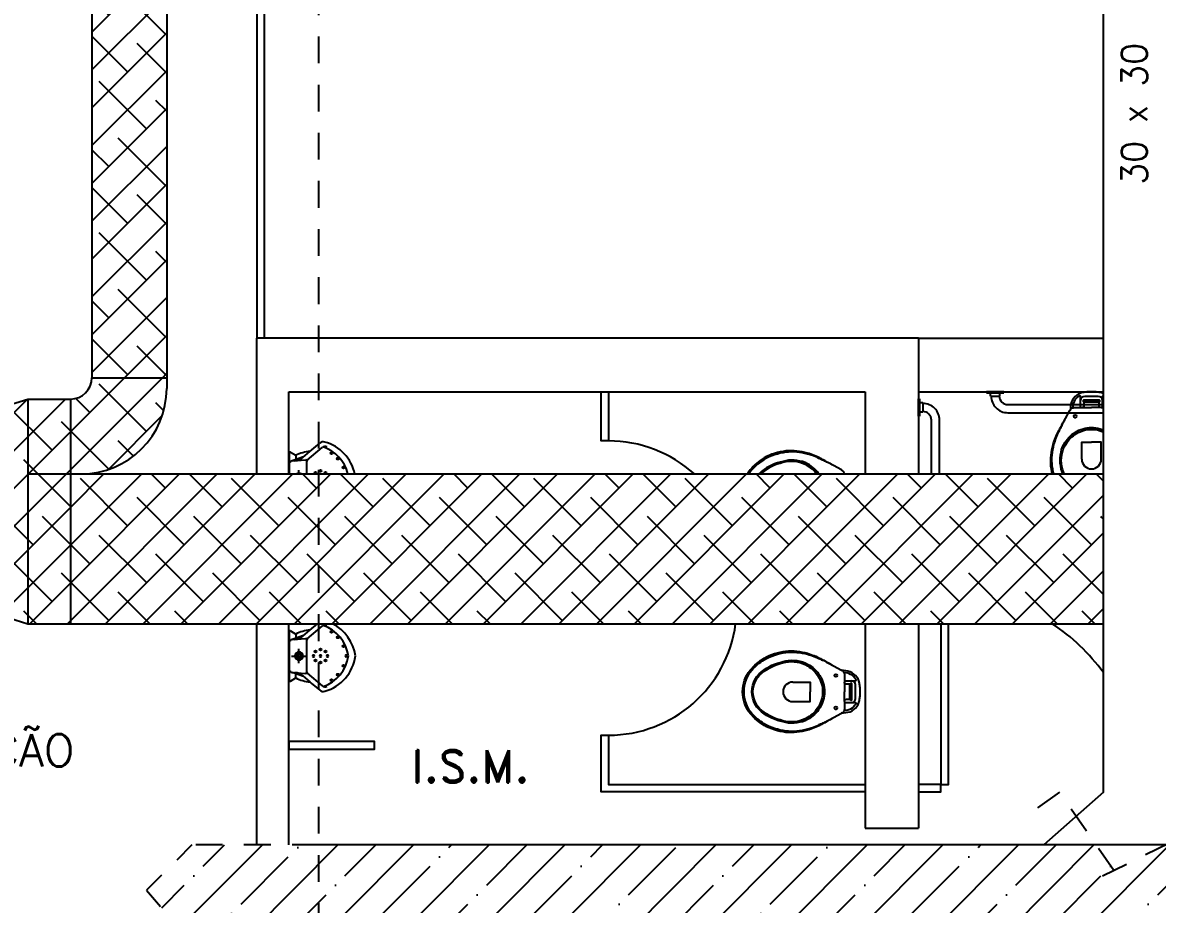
# Model space of a CAD drawing. Extents: x 372.3 to 443.5, y -41.5 to 0.6.
# Drawn here: x 386.19 to 391.5, y -22.04 to -17.92 of the extents above; entities that cross this region are included whole.
import ezdxf

# ---------------------------------------------------------------- set-up
doc = ezdxf.new("R2010")
doc.units = 0
doc.header["$MEASUREMENT"] = 0
doc.linetypes.add('HIDDEN', pattern=[0.375, 0.25, -0.125])
doc.linetypes.add('HIDDEN2', pattern=[0.1875, 0.125, -0.0625])
for name, color, linetype in [('A1ALV50', 13, 'CONTINUOUS'), ('A1DIVS', 30, 'CONTINUOUS'), ('A1PORTA', 40, 'CONTINUOUS'), ('A1PROJ20', 3, 'HIDDEN2'), ('A1SANIT', 6, 'CONTINUOUS'), ('A1VISTA10', 10, 'CONTINUOUS'), ('A1VISTA15', 20, 'CONTINUOUS'), ('A2TXT50', 13, 'CONTINUOUS'), ('AC-DIFUSAO', 252, 'HIDDEN2'), ('AC-DUTOS', 14, 'CONTINUOUS'), ('AC-DUTOSARETIRAR', 252, 'CONTINUOUS'), ('AC-DUTOSMANTIDOS', 252, 'CONTINUOUS'), ('AC-TEXTO', 7, 'CONTINUOUS')]:
    doc.layers.add(name, color=color, linetype=linetype)
doc.styles.add('ROMAND', font='romand')
doc.styles.add('ROMANS', font='ROMANS.SHX')
doc.styles.add('SIMPLEX-15', font='simplex.shx', dxfattribs={"height": 0.15})
pattern_1 = [(45, (43.55946, 56.62904), (-0.088388348, 0.088388348), []), (135, (43.55946, 56.62904), (-0.265165043, 0.088388348), [0.3125, -0.1875])]

msp = doc.modelspace()

# ---------------------------------------------------------------- hatches: boundary and pattern name
at = {"layer": 'AC-DUTOSARETIRAR'}
h = msp.add_hatch(dxfattribs=at)
h.set_pattern_fill('ANSI38', color=256, style=0)
h.set_pattern_definition(pattern_1)
h.paths.add_polyline_path([(386.8659, -14.6156), (386.5159, -14.6156), (386.5159, -19.576), (386.8659, -19.576)])
h.paths.add_polyline_path([(387.075, -17.425), (386.9471, -17.3806), (386.8659, -17.3806), (386.8659, -17.6306), (386.9049, -17.6306), (387.0646, -17.6861), (387.2874, -17.628), (387.2874, -17.3697)])
h.paths.add_polyline_path([(387.5772, -17.4117), (387.5533, -17.4195), (387.3308, -17.3584), (387.3224, -17.3606), (387.3224, -17.6153), (387.5592, -17.6803), (387.5772, -17.6745)])
h.paths.add_polyline_path([(388.0204, -17.4195), (387.759, -17.3528), (387.5772, -17.4117), (387.5772, -17.6745), (387.7673, -17.6129), (388.0174, -17.6767), (388.3079, -17.6097), (388.5627, -17.6719), (388.7956, -17.6095), (389.0725, -17.666), (389.2671, -17.6066), (389.3632, -17.6306), (389.4668, -17.6306), (389.4668, -17.3806), (389.3939, -17.3806), (389.2604, -17.3473), (389.0602, -17.4083), (388.7878, -17.3528), (388.5598, -17.4139), (388.3095, -17.3528)])
h.paths.add_polyline_path([(389.8368, -17.6937), (389.8368, -17.3237), (389.4668, -17.3237), (389.4668, -17.6937)])
h.paths.add_polyline_path([(386.8659, -13.2621), (386.5159, -13.2621), (386.5159, -14.6156), (386.8659, -14.6156)])
h.paths.add_polyline_path([(386.5159, -13.2621), (386.8659, -13.2621), (386.8159, -12.8621), (386.5659, -12.8621)])
h.paths.add_polyline_path([(386.8659, -13.7093), (386.9049, -13.7093), (387.0646, -13.7648), (387.2874, -13.7068), (387.2874, -13.4484), (387.075, -13.5037), (386.9471, -13.4593), (386.8659, -13.4593)])
h.paths.add_polyline_path([(387.3224, -13.694), (387.5592, -13.7591), (387.5772, -13.7532), (387.5772, -13.4904), (387.5533, -13.4982), (387.3308, -13.4371), (387.3224, -13.4393)])
h.paths.add_polyline_path([(388.0174, -13.7554), (388.3079, -13.6885), (388.5627, -13.7507), (388.7956, -13.6883), (389.0725, -13.7447), (389.2671, -13.6853), (389.3632, -13.7093), (389.4668, -13.7093), (389.4668, -13.4593), (389.3939, -13.4593), (389.2604, -13.426), (389.0602, -13.4871), (388.7878, -13.4315), (388.5598, -13.4926), (388.3095, -13.4315), (388.0204, -13.4982), (387.759, -13.4315), (387.5772, -13.4904), (387.5772, -13.7532), (387.7673, -13.6917)])
h.paths.add_polyline_path([(389.8368, -13.3967), (389.4668, -13.3967), (389.4668, -13.7667), (389.8368, -13.7667)])
h.paths.add_polyline_path([(386.7779, -17.1609), (386.7779, -16.3409), (386.5979, -16.3409), (386.5979, -17.1609)], flags=24)
h = msp.add_hatch(dxfattribs=at)
h.set_pattern_fill('ANSI38', color=256, style=0)
h.set_pattern_definition(pattern_1)
h.paths.add_polyline_path([(384.2036, -21.8708), (384.5208, -21.7185), (384.5208, -21.601), (383.5208, -21.601), (383.5208, -22.0095), (383.6117, -22.0307), (383.9903, -21.7909)])
h.paths.add_polyline_path([(384.5208, -21.601), (384.5958, -21.001), (383.4458, -21.001), (383.5208, -21.601)])
h.paths.add_polyline_path([(384.5958, -21.001), (384.5958, -20.701), (383.4458, -20.701), (383.4458, -21.001)])
h.paths.add_polyline_path([(384.5958, -20.701, -0.414214), (384.6958, -20.601), (384.6958, -19.801), (384.6458, -19.801, 0.414214), (383.7958, -20.651), (383.7958, -20.701)])
h.paths.add_polyline_path([(383.4458, -20.701), (383.7958, -20.701), (383.7958, -20.651), (383.7958, -20.251), (383.4458, -20.251)])
h.paths.add_polyline_path([(383.7958, -20.251), (383.7958, -20.201, 0.414214), (383.3958, -19.801), (383.3458, -19.801), (383.3458, -20.151, -0.414214), (383.4458, -20.251)])
h.paths.add_polyline_path([(381.3574, -19.801), (381.3574, -20.151), (383.3458, -20.151), (383.3458, -19.801)])
h.paths.add_polyline_path([(381.3074, -20.151), (381.3574, -20.151), (381.3574, -19.801, -0.414214), (381.2574, -19.701), (380.9074, -19.701), (380.9074, -19.751, 0.414214)])
h.paths.add_polyline_path([(384.6958, -19.801), (384.6958, -20.601), (385.8159, -20.601), (385.8159, -19.801)])
h.paths.add_polyline_path([(386.2159, -19.676), (385.8159, -19.801), (385.8159, -20.601), (386.2159, -20.726)])
h.paths.add_polyline_path([(386.4159, -19.676), (386.2159, -19.676), (386.2159, -20.026), (386.4159, -20.026)])
h.paths.add_polyline_path([(386.4159, -20.026), (386.2159, -20.026), (386.2159, -20.726), (386.4159, -20.726)])
h.paths.add_polyline_path([(386.4159, -20.026), (386.4659, -20.026, 0.414214), (386.8659, -19.626), (386.8659, -19.576), (386.5159, -19.576, -0.414214), (386.4159, -19.676)])
h.paths.add_polyline_path([(383.5656, -20.9458), (384.4827, -20.9458), (384.4827, -20.7658), (383.5656, -20.7658)], flags=24)
h.paths.add_polyline_path([(382.0214, -20.0476), (382.8414, -20.0476), (382.8414, -19.8676), (382.0214, -19.8676)], flags=24)
h.paths.add_polyline_path([(384.8711, -20.3246), (385.6911, -20.3246), (385.6911, -20.1446), (384.8711, -20.1446)], flags=24)
h = msp.add_hatch(dxfattribs=at)
h.set_pattern_fill('ANSI38', color=256, style=0)
h.set_pattern_definition(pattern_1)
h.paths.add_polyline_path([(387.5772, -20.726), (387.5772, -20.026), (386.4159, -20.026), (386.4159, -20.726)])
h.paths.add_polyline_path([(391.2466, -20.726), (391.2466, -20.026), (387.5772, -20.026), (387.5772, -20.726)])
h.paths.add_polyline_path([(395.0791, -20.726), (395.0791, -20.026), (391.5466, -20.026), (391.5466, -20.726)])
h.paths.add_polyline_path([(392.3614, -20.4758), (393.1814, -20.4758), (393.1814, -20.2958), (392.3614, -20.2958)], flags=24)
at = {"layer": 'AC-DUTOSMANTIDOS'}
h = msp.add_hatch(dxfattribs=at)
h.set_pattern_fill('ANSI35', color=252, style=0)
h.set_pattern_definition([(45, (43.55946, 56.62904), (-0.1767767, 0.1767767), []), (45, (43.73624, 56.62904), (-0.1767767, 0.1767767), [0.3125, -0.0625, 0, -0.0625])])
h.paths.add_polyline_path([(386.9833, -21.7599), (386.7719, -21.971), (386.8769, -22.0934), (387.5772, -22.0934), (387.5772, -21.7599)])
h.paths.add_polyline_path([(388.8135, -22.0934), (388.8135, -22.3934), (388.7427, -22.3934), (388.9994, -22.7599), (392.249, -22.7599), (397.6601, -22.7599), (397.6601, -21.7599), (394.3494, -21.7599), (392.249, -21.7599), (391.5384, -21.7599), (391.2958, -21.8798), (391.2123, -21.7599), (387.5772, -21.7599), (387.5772, -22.0934)])
h.paths.add_polyline_path([(387.5772, -22.3934), (387.5772, -22.7599), (388.9994, -22.7599), (388.7427, -22.3934)])
h.paths.add_polyline_path([(387.5772, -22.0934), (386.8769, -22.0934), (387.1342, -22.3931), (386.6751, -22.7599), (387.5772, -22.7599)])
h.paths.add_polyline_path([(389.5383, -22.3648), (390.4555, -22.3648), (390.4555, -22.1848), (389.5383, -22.1848)], flags=24)
h.paths.add_polyline_path([(390.7989, -22.3516), (393.3506, -22.3516), (393.3506, -22.1716), (390.7989, -22.1716)], flags=24)

# ---------------------------------------------------------------- linework, layer by layer
at = {"layer": 'A1ALV50'}
for p, q in [((390.382, -19.3917), (387.2874, -19.3917)), ((387.2874, -20.026), (387.2874, -19.3917)), ((390.382, -19.3917), (390.382, -20.026)), ((387.4374, -19.6417), (390.132, -19.6417)), ((387.4374, -20.026), (387.4374, -19.6417)), ((390.132, -19.6417), (390.132, -20.026)), ((387.2874, -21.7599), (387.2874, -20.726)), ((387.4374, -21.7599), (387.4374, -20.726)), ((390.132, -20.726), (390.132, -21.6817)), ((390.382, -20.726), (390.382, -21.6817)), ((390.132, -21.6817), (390.382, -21.6817))]:
    msp.add_line(p, q, dxfattribs=at)
at = {"layer": 'A1ALV50', "ltscale": 0.2}
for p, q in [((390.382, -19.3917), (391.2466, -19.3917)), ((390.382, -19.6417), (391.2466, -19.6417))]:
    msp.add_line(p, q, dxfattribs=at)
at = {"layer": 'A1DIVS'}
for p, q in [((387.2874, -16.7817), (387.2874, -19.3917)), ((387.3224, -16.7817), (387.3224, -19.3917))]:
    msp.add_line(p, q, dxfattribs=at)
for points in [[(388.932, -19.8717), (388.897, -19.8717), (388.897, -19.6417), (388.932, -19.6417)], [(387.4374, -21.3117), (387.8374, -21.3117), (387.8374, -21.2767), (387.4374, -21.2767)], [(390.382, -21.5117), (390.487, -21.5117), (390.487, -21.4767), (390.382, -21.4767)]]:
    msp.add_lwpolyline(points, close=True, dxfattribs=at)
msp.add_lwpolyline([(390.132, -21.5117), (388.897, -21.5117), (388.897, -21.2467), (388.932, -21.2467), (388.932, -21.4767), (390.132, -21.4767)], dxfattribs=at)
at = {"layer": 'A1PORTA'}
msp.add_lwpolyline([(390.487, -20.726), (390.487, -21.4767), (390.522, -21.4767), (390.522, -20.726)], dxfattribs=at)
at = {"layer": 'A1PROJ20', "color": 251}
msp.add_line((387.5772, -23.2817), (387.5772, -11.5299), dxfattribs=at)
at = {"layer": 'A1SANIT'}
for p, q in [((387.5357, -19.9207), (387.582, -19.8817)), ((387.4384, -19.9283), (387.4384, -20.026)), ((387.4444, -19.9248), (387.4702, -19.9389)), ((387.5357, -20.7557), (387.571, -20.726)), ((387.4384, -20.7633), (387.4384, -20.9901)), ((387.4444, -20.7598), (387.4702, -20.7739)), ((387.4444, -20.9936), (387.4702, -20.9795)), ((387.5357, -20.9976), (387.5422, -21.0031)), ((387.5422, -21.0031), (387.582, -21.0367))]:
    msp.add_line(p, q, dxfattribs=at)
at = {"layer": 'A1SANIT', "color": 1}
for p, q in [((387.5052, -19.9465), (387.4528, -19.9647)), ((387.4702, -19.9389), (387.4702, -19.9587)), ((387.5025, -19.9488), (387.5357, -19.9207)), ((387.5233, -19.9616), (387.5928, -19.9029)), ((387.4528, -19.9647), (387.5158, -19.9603)), ((387.5201, -19.9643), (387.5201, -20.026)), ((387.4843, -20.026), (387.4843, -20.0076)), ((387.5233, -20.7966), (387.5928, -20.7379)), ((387.5052, -20.7815), (387.4528, -20.7997)), ((387.4528, -20.7997), (387.5158, -20.7953)), ((387.4702, -20.7739), (387.4702, -20.7937)), ((387.5025, -20.7838), (387.5357, -20.7557)), ((387.5201, -20.7993), (387.5201, -20.954)), ((387.4843, -20.9107), (387.4843, -20.8426)), ((387.4502, -20.8767), (387.5183, -20.8767)), ((387.4528, -20.9536), (387.5158, -20.958)), ((387.5052, -20.9719), (387.4528, -20.9536)), ((387.5233, -20.9568), (387.5928, -21.0154)), ((387.4702, -20.9795), (387.4702, -20.9597)), ((387.5025, -20.9696), (387.5357, -20.9976))]:
    msp.add_line(p, q, dxfattribs=at)
at = {"layer": 'A1SANIT'}
for points in [[(391.2466, -19.6502), (391.2415, -19.6482), (391.2313, -19.6453), (391.2313, -19.6453), (391.2262, -19.6446), (391.2211, -19.6439), (391.216, -19.6431), (391.2109, -19.6424), (391.2058, -19.6424), (391.2007, -19.6417), (391.1956, -19.6417), (391.1905, -19.6417), (391.1905, -19.6417), (391.1854, -19.6417), (391.1803, -19.6417), (391.1751, -19.6424), (391.1708, -19.6424), (391.1657, -19.6431), (391.1606, -19.6439), (391.1555, -19.6446), (391.1503, -19.6453), (391.1503, -19.6453), (391.1401, -19.6482), (391.1307, -19.6519), (391.1219, -19.657), (391.1146, -19.6636), (391.108, -19.6716), (391.1022, -19.6796), (391.0978, -19.6891), (391.0949, -19.6993), (391.0905, -19.7292), (391.0905, -19.7292), (391.0905, -19.7292), (391.0905, -19.7292), (391.0905, -19.7292), (391.0898, -19.7292)], [(391.2415, -19.6792), (391.2408, -19.6752), (391.2364, -19.6694), (391.2299, -19.665), (391.2218, -19.6636), (391.1905, -19.6636), (391.1591, -19.6636), (391.1591, -19.6636), (391.1511, -19.665), (391.1452, -19.6694), (391.1409, -19.6752), (391.1394, -19.6833)], [(391.008, -20.026), (391.0052, -20.0159), (391.003, -20.0028), (391.0008, -19.9896), (391.0008, -19.9896), (391.0001, -19.9765), (391.0001, -19.9641), (391.0001, -19.951), (391.0015, -19.9386), (391.003, -19.9254), (391.0052, -19.913), (391.0081, -19.9006), (391.011, -19.8882), (391.011, -19.8882), (391.0132, -19.8802), (391.0161, -19.8722), (391.019, -19.8649), (391.022, -19.8569), (391.0249, -19.8496), (391.0285, -19.8423), (391.0322, -19.835), (391.0358, -19.8277), (391.0358, -19.8277), (391.038, -19.8226), (391.0409, -19.8175), (391.0431, -19.8124), (391.046, -19.8073), (391.049, -19.8022), (391.0519, -19.7978), (391.0541, -19.7927), (391.057, -19.7876), (391.057, -19.7876), (391.0599, -19.7825), (391.0628, -19.7774), (391.0665, -19.7723), (391.0694, -19.7671), (391.0898, -19.7299), (391.0898, -19.7299), (391.0898, -19.7299), (391.0898, -19.7299), (391.0898, -19.7299), (391.0898, -19.7292), (391.092, -19.7263), (391.092, -19.7263), (391.0949, -19.7219), (391.0993, -19.719), (391.1044, -19.7168), (391.1095, -19.7161), (391.1452, -19.7161)], [(391.2364, -19.7161), (391.2466, -19.7161)], [(390.0349, -20.026), (390.0343, -20.0217), (390.0321, -20.0166), (390.0292, -20.0122), (390.0248, -20.0093), (390.0219, -20.0078), (390.0219, -20.0078), (390.0211, -20.0078), (390.0211, -20.0078), (390.0211, -20.0078), (390.0211, -20.0071), (389.9839, -19.9867), (389.9839, -19.9867), (389.9788, -19.9838), (389.9737, -19.9801), (389.9686, -19.9772), (389.9635, -19.975), (389.9635, -19.975), (389.9584, -19.9721), (389.9533, -19.9692), (389.9489, -19.9663), (389.9438, -19.9633), (389.9387, -19.9612), (389.9336, -19.9582), (389.9285, -19.9553), (389.9234, -19.9531), (389.9234, -19.9531), (389.9161, -19.9495), (389.9088, -19.9458), (389.9015, -19.9422), (389.8942, -19.9393), (389.8862, -19.9364), (389.8789, -19.9334), (389.8709, -19.9305), (389.8628, -19.9283), (389.8628, -19.9283), (389.8504, -19.9254), (389.838, -19.9225), (389.8256, -19.9203), (389.8125, -19.9189), (389.8001, -19.9174), (389.787, -19.9174), (389.7746, -19.9174), (389.7615, -19.9181), (389.7615, -19.9181), (389.7483, -19.9203), (389.7352, -19.9225), (389.7221, -19.9261), (389.7089, -19.9298), (389.6965, -19.9342), (389.6841, -19.9393), (389.6717, -19.9444), (389.6601, -19.9509), (389.6601, -19.9509), (389.6506, -19.9568), (389.6418, -19.9626), (389.6331, -19.9692), (389.625, -19.9757), (389.6163, -19.983), (389.609, -19.9911), (389.6017, -19.9991), (389.5944, -20.0071), (389.5944, -20.0071), (389.5864, -20.0181), (389.5814, -20.026)], [(390.035, -21.0895), (390.035, -21.1252), (390.035, -21.1252), (390.0343, -21.1303), (390.0321, -21.1354), (390.0292, -21.1398), (390.0248, -21.1427), (390.0219, -21.1442), (390.0219, -21.1442), (390.0211, -21.1442), (390.0211, -21.1442), (390.0211, -21.1442), (390.0211, -21.1449), (389.9839, -21.1653), (389.9839, -21.1653), (389.9788, -21.1682), (389.9737, -21.1719), (389.9686, -21.1748), (389.9635, -21.177), (389.9635, -21.177), (389.9584, -21.1799), (389.9533, -21.1828), (389.9489, -21.1857), (389.9438, -21.1887), (389.9387, -21.1909), (389.9336, -21.1938), (389.9285, -21.1967), (389.9234, -21.1989), (389.9234, -21.1989), (389.9161, -21.2025), (389.9088, -21.2062), (389.9015, -21.2098), (389.8942, -21.2127), (389.8862, -21.2157), (389.8789, -21.2186), (389.8709, -21.2215), (389.8628, -21.2237), (389.8628, -21.2237), (389.8504, -21.2266), (389.838, -21.2295), (389.8256, -21.2317), (389.8125, -21.2332), (389.8001, -21.2346), (389.787, -21.2346), (389.7746, -21.2346), (389.7615, -21.2339), (389.7615, -21.2339), (389.7483, -21.2317), (389.7352, -21.2295), (389.7221, -21.2259), (389.7089, -21.2222), (389.6965, -21.2178), (389.6841, -21.2127), (389.6717, -21.2076), (389.6601, -21.2011), (389.6601, -21.2011), (389.6506, -21.1952), (389.6418, -21.1894), (389.6331, -21.1828), (389.625, -21.1763), (389.6163, -21.169), (389.609, -21.1609), (389.6017, -21.1529), (389.5944, -21.1449), (389.5944, -21.1449), (389.5864, -21.134), (389.5791, -21.1223), (389.5733, -21.1099), (389.5682, -21.0975), (389.5645, -21.0844), (389.5616, -21.0712), (389.5601, -21.0574), (389.5594, -21.0435), (389.5594, -21.0435), (389.5601, -21.0296), (389.5616, -21.0165), (389.5645, -21.0034), (389.5682, -20.9903), (389.5733, -20.9779), (389.5791, -20.9655), (389.5864, -20.9538), (389.5944, -20.9428), (389.5944, -20.9428), (389.6017, -20.9348), (389.609, -20.9268), (389.6163, -20.9188), (389.625, -20.9115), (389.6331, -20.9049), (389.6418, -20.8983), (389.6506, -20.8925), (389.6601, -20.8867), (389.6601, -20.8867), (389.6717, -20.8801), (389.6841, -20.875), (389.6965, -20.8699), (389.7089, -20.8655), (389.7221, -20.8619), (389.7352, -20.8582), (389.7483, -20.856), (389.7615, -20.8539), (389.7615, -20.8539), (389.7746, -20.8531), (389.787, -20.8531), (389.8001, -20.8531), (389.8125, -20.8546), (389.8256, -20.856), (389.838, -20.8582), (389.8504, -20.8611), (389.8628, -20.8641), (389.8628, -20.8641), (389.8709, -20.8663), (389.8789, -20.8692), (389.8862, -20.8721), (389.8942, -20.875), (389.9015, -20.8779), (389.9088, -20.8816), (389.9161, -20.8852), (389.9234, -20.8889), (389.9234, -20.8889), (389.9285, -20.8911), (389.9336, -20.894), (389.9387, -20.8962), (389.9438, -20.8991), (389.9489, -20.902), (389.9533, -20.9049), (389.9584, -20.9071), (389.9635, -20.91), (389.9635, -20.91), (389.9686, -20.9129), (389.9737, -20.9159), (389.9788, -20.9195), (389.9839, -20.9224), (390.0211, -20.9428), (390.0211, -20.9428), (390.0211, -20.9428), (390.0211, -20.9428), (390.0211, -20.9428), (390.0219, -20.9428), (390.0248, -20.945), (390.0248, -20.945), (390.0292, -20.9479), (390.0321, -20.9523), (390.0343, -20.9574), (390.035, -20.9625), (390.035, -20.9983)], [(390.0219, -21.1442), (390.0219, -21.1442), (390.0219, -21.1442), (390.0219, -21.1442), (390.0219, -21.1442), (390.0219, -21.1442), (390.0518, -21.1398), (390.0518, -21.1398), (390.062, -21.1369), (390.0715, -21.1325), (390.0795, -21.1267), (390.0875, -21.1201), (390.0941, -21.1128), (390.0992, -21.1041), (390.1028, -21.0946), (390.1058, -21.0844), (390.1058, -21.0844), (390.1065, -21.0792), (390.1072, -21.0741), (390.1079, -21.069), (390.1087, -21.0639), (390.1087, -21.0588), (390.1094, -21.0537), (390.1094, -21.0486), (390.1094, -21.0435), (390.1094, -21.0435), (390.1094, -21.0384), (390.1094, -21.0333), (390.1087, -21.0282), (390.1087, -21.0238), (390.1079, -21.0187), (390.1072, -21.0136), (390.1065, -21.0085), (390.1058, -21.0034), (390.1058, -21.0034), (390.1028, -20.9932), (390.0992, -20.9837), (390.0941, -20.9749), (390.0875, -20.9676), (390.0795, -20.9611), (390.0715, -20.9552), (390.062, -20.9509), (390.0518, -20.9479), (390.0219, -20.9436), (390.0219, -20.9436), (390.0219, -20.9436), (390.0219, -20.9436), (390.0219, -20.9436), (390.0219, -20.9428)], [(390.0718, -21.0946), (390.0758, -21.0938), (390.0817, -21.0895), (390.0861, -21.0829), (390.0875, -21.0749), (390.0875, -21.0435), (390.0875, -21.0121), (390.0875, -21.0121), (390.0861, -21.0041), (390.0817, -20.9983), (390.0758, -20.9939), (390.0678, -20.9924)]]:
    msp.add_lwpolyline(points, dxfattribs=at)
at = {"layer": 'A1SANIT', "color": 1}
for centre in [(387.6371, -19.9286), (387.6665, -19.9544), (387.6933, -19.9963), (387.5617, -20.0201), (387.585, -20.011), (387.6084, -20.0201), (387.6371, -20.7636), (387.6665, -20.7894), (387.5617, -20.8551), (387.585, -20.846), (387.6084, -20.8551), (387.6933, -20.8313), (387.5617, -20.8983), (387.585, -20.9074), (387.6084, -20.8983), (387.6933, -20.922), (387.6371, -20.9898), (387.6665, -20.9639)]:
    msp.add_circle(centre, 0.00453, dxfattribs=at)
at = {"layer": 'A1SANIT'}
for centre, radius, start, end in [((387.5982, -19.9009), 0.0251, 74.2295, 130.149), ((387.5509, -20.0686), 0.1994, 12.3557, 74.2295), ((387.4424, -19.9283), 0.00402, 61.3007, 180), ((387.5482, -20.0931), 0.1728, 94.1447, 116.8333), ((387.5509, -20.9036), 0.1994, 7.769, 62.9819), ((387.4424, -20.7633), 0.00402, 61.3007, 180), ((387.5482, -20.9281), 0.1728, 94.1447, 116.8333), ((387.5509, -20.8497), 0.1994, 285.7705, 352.231), ((387.4424, -20.9901), 0.00402, 180, 298.6993), ((387.5482, -20.8253), 0.1728, 243.1667, 265.8553), ((387.5982, -21.0175), 0.0251, 229.851, 285.7705)]:
    msp.add_arc(centre, radius, start, end, dxfattribs=at)
at = {"layer": 'A1SANIT', "color": 1}
for centre, radius, start, end in [((387.6083, -19.9213), 0.024, 69.3676, 130.149), ((387.4607, -19.8993), 0.0647, 274.0154, 310.149), ((387.5427, -20.0656), 0.1746, 13.1342, 71.7277), ((387.4564, -19.9844), 0.02, 100.4183, 154.4796), ((387.5161, -19.9643), 0.00402, 360, 94.0154), ((387.5321, -19.9698), 0.012, 136.6761, 180.6419), ((387.4843, -20.0417), 0.019, 56.0029, 123.9971), ((387.4843, -20.0417), 0.0162, 76.0905, 103.9095), ((387.6083, -20.7563), 0.024, 69.3676, 130.149), ((387.5427, -20.9006), 0.1746, 7.8859, 71.7277), ((387.4564, -20.8194), 0.02, 100.4183, 154.4796), ((387.4607, -20.7343), 0.0647, 274.0154, 310.149), ((387.5161, -20.7993), 0.00402, 360, 94.0154), ((387.5321, -20.8048), 0.012, 136.6761, 180.6419), ((387.4843, -20.8767), 0.019, 360, 180), ((387.4843, -20.8767), 0.019, 180, 360), ((387.4843, -20.8767), 0.0162, 360, 180), ((387.4843, -20.8767), 0.0162, 180, 360), ((387.4843, -20.8767), 0.0108, 360, 180), ((387.4843, -20.8767), 0.0108, 180, 360), ((387.5526, -20.8767), 0.00453, 360, 180), ((387.5526, -20.8767), 0.00453, 180, 360), ((387.585, -20.8767), 0.00453, 360, 180), ((387.585, -20.8767), 0.00453, 180, 360), ((387.5427, -20.8527), 0.1746, 288.2723, 352.1141), ((387.6175, -20.8767), 0.00453, 360, 180), ((387.6175, -20.8767), 0.00453, 180, 360), ((387.7049, -20.8768), 0.00453, 1.7832, 178.2168), ((387.7049, -20.8765), 0.00453, 181.7832, 358.2168), ((387.4564, -20.934), 0.02, 205.5204, 259.5817), ((387.4607, -21.0191), 0.0647, 49.851, 85.9846), ((387.5161, -20.954), 0.00402, 265.9846, 360), ((387.5321, -20.9485), 0.012, 179.3581, 223.3239), ((387.6083, -20.9971), 0.024, 229.851, 290.6324)]:
    msp.add_arc(centre, radius, start, end, dxfattribs=at)
at = {"layer": 'A1VISTA10'}
for p, q in [((390.382, -19.6746), (390.3872, -19.6746)), ((390.382, -19.756), (390.382, -19.6746)), ((390.3872, -19.6746), (390.3872, -19.756)), ((390.6997, -19.6417), (390.6997, -19.6469)), ((390.7812, -19.6417), (390.6997, -19.6417)), ((390.6997, -19.6469), (390.7812, -19.6469)), ((390.719, -19.6617), (390.719, -19.6469)), ((390.719, -19.6617), (390.7619, -19.6617)), ((390.7619, -19.6617), (390.7619, -19.6469)), ((390.7812, -19.6417), (390.7812, -19.6469)), ((390.402, -19.6938), (390.3872, -19.6938)), ((390.402, -19.7367), (390.3872, -19.7367)), ((390.402, -19.6938), (390.402, -19.7367)), ((390.382, -19.756), (390.3872, -19.756))]:
    msp.add_line(p, q, dxfattribs=at)
for points in [[(391.1136, -19.6802), (391.1094, -19.6872), (391.1059, -19.6946), (391.1042, -19.7002), (391.1028, -19.7082), (391.1022, -19.7175)], [(391.1394, -19.7161), (391.1394, -19.6833), (391.1394, -19.665), (391.1394, -19.665), (391.1387, -19.6628), (391.1372, -19.6614), (391.135, -19.6606), (391.1315, -19.6624), (391.1315, -19.6624), (391.1269, -19.6662), (391.1199, -19.6729), (391.1136, -19.6802)], [(391.2364, -19.7161), (391.2364, -19.7161), (391.232, -19.7154), (391.2291, -19.7132), (391.2269, -19.7102), (391.2262, -19.7066), (391.2262, -19.6935), (391.2262, -19.6935), (391.2262, -19.692), (391.2269, -19.6906), (391.2277, -19.6891), (391.2291, -19.6876), (391.2291, -19.6876), (391.2299, -19.6854), (391.2299, -19.6833), (391.2284, -19.6818), (391.2262, -19.6811), (391.1905, -19.6811), (391.1555, -19.6811), (391.1555, -19.6811), (391.1533, -19.6818), (391.1518, -19.6833), (391.1511, -19.6854), (391.1525, -19.6876), (391.1525, -19.6876), (391.154, -19.6891), (391.1547, -19.6906), (391.1555, -19.692), (391.1555, -19.6935), (391.1555, -19.7066), (391.1555, -19.7066), (391.1547, -19.7102), (391.1525, -19.7132), (391.1496, -19.7154), (391.1452, -19.7161)], [(391.2415, -19.7161), (391.2415, -19.6833), (391.2415, -19.665), (391.2415, -19.665), (391.2423, -19.6628), (391.2437, -19.6614), (391.2459, -19.6606), (391.2466, -19.661)], [(391.1452, -19.7161), (391.1905, -19.7161)], [(391.2273, -19.6898), (391.1905, -19.6898), (391.1544, -19.6898)], [(391.2364, -19.7161), (391.1905, -19.7161)], [(391.0146, -20.026), (391.0118, -20.0159), (391.0096, -20.0028), (391.0074, -19.9896), (391.0074, -19.9896), (391.0063, -19.9775), (391.0059, -19.9641), (391.0059, -19.951), (391.0066, -19.9386), (391.0081, -19.9254), (391.0103, -19.913), (391.0125, -19.9006), (391.0154, -19.8882), (391.0154, -19.8882), (391.0176, -19.8802), (391.0205, -19.8729), (391.0227, -19.8649), (391.0256, -19.8576), (391.0285, -19.8496), (391.0322, -19.8423), (391.0351, -19.835), (391.0387, -19.8277), (391.0387, -19.8277), (391.0409, -19.8226), (391.0431, -19.8175), (391.0453, -19.8124), (391.0482, -19.8073), (391.0504, -19.8022), (391.0533, -19.7978), (391.0555, -19.7927), (391.0584, -19.7876), (391.0694, -19.7671)], [(391.0614, -19.8882), (391.0614, -19.8882), (391.0665, -19.8795), (391.0716, -19.8707), (391.0781, -19.8634), (391.0847, -19.8554), (391.0913, -19.8488), (391.0986, -19.8423), (391.1066, -19.8364), (391.1153, -19.8306), (391.1234, -19.8255), (391.1321, -19.8219), (391.1416, -19.8175), (391.1511, -19.8146), (391.1606, -19.8124), (391.1708, -19.8102), (391.1803, -19.8095), (391.1905, -19.8087), (391.1905, -19.8087), (391.2007, -19.8095), (391.2109, -19.8102), (391.2204, -19.8124), (391.2306, -19.8146), (391.2401, -19.8175), (391.2466, -19.8207)], [(391.0701, -19.8882), (391.0701, -19.8882), (391.0752, -19.8802), (391.0803, -19.8729), (391.0862, -19.8656), (391.0927, -19.8591), (391.0993, -19.8532), (391.1059, -19.8474), (391.1131, -19.8415), (391.1212, -19.8372), (391.1292, -19.8328), (391.1372, -19.8291), (391.1452, -19.8255), (391.154, -19.8226), (391.1627, -19.8204), (391.1722, -19.8189), (391.181, -19.8182), (391.1905, -19.8175), (391.1905, -19.8175), (391.2, -19.8182), (391.2094, -19.8189), (391.2182, -19.8204), (391.2269, -19.8226), (391.2357, -19.8255), (391.2444, -19.8291), (391.2466, -19.8301)], [(391.0561, -20.026), (391.0533, -20.0159), (391.0497, -20.0028), (391.0468, -19.9896), (391.0468, -19.9896), (391.0446, -19.9765), (391.0439, -19.9634), (391.0446, -19.951), (391.0453, -19.9378), (391.0482, -19.9247), (391.0511, -19.9123), (391.0555, -19.8999), (391.0614, -19.8882)], [(391.0623, -20.026), (391.0592, -20.0166), (391.0555, -20.0035), (391.0526, -19.9896), (391.0526, -19.9896), (391.0504, -19.9765), (391.0497, -19.9634), (391.0504, -19.9502), (391.0519, -19.9371), (391.0548, -19.9247), (391.0584, -19.9123), (391.0635, -19.8999), (391.0701, -19.8882)], [(391.1452, -19.9568), (391.1452, -19.8766), (391.1905, -19.8766)], [(391.2364, -19.9568), (391.2364, -19.8766), (391.1905, -19.8766)], [(389.9839, -19.9867), (389.9635, -19.9757), (389.9635, -19.9757), (389.9584, -19.9728), (389.9533, -19.9706), (389.9489, -19.9677), (389.9438, -19.9655), (389.9387, -19.9633), (389.9336, -19.9612), (389.9285, -19.959), (389.9234, -19.9568), (389.9234, -19.9568), (389.9161, -19.9531), (389.9088, -19.9495), (389.9015, -19.9466), (389.8935, -19.9429), (389.8862, -19.94), (389.8791, -19.9376), (389.8709, -19.9349), (389.8628, -19.9327), (389.8628, -19.9327), (389.8504, -19.9298), (389.838, -19.9276), (389.8256, -19.9254), (389.8125, -19.924), (389.8001, -19.9232), (389.787, -19.9232), (389.7746, -19.924), (389.7615, -19.9247), (389.7615, -19.9247), (389.7483, -19.9269), (389.7352, -19.9291), (389.7221, -19.9327), (389.7089, -19.9364), (389.6965, -19.9415), (389.6841, -19.9466), (389.6717, -19.9524), (389.6601, -19.959), (389.6601, -19.959), (389.652, -19.9641), (389.6447, -19.9692), (389.6367, -19.975), (389.6294, -19.9809), (389.6221, -19.9867), (389.6156, -19.9933), (389.609, -19.9998), (389.6024, -20.0071), (389.6024, -20.0071), (389.5937, -20.0181), (389.5887, -20.026)], [(389.916, -20.026), (389.9146, -20.0239), (389.9088, -20.0159), (389.9022, -20.0086), (389.8957, -20.002), (389.8876, -19.9954), (389.8804, -19.9889), (389.8716, -19.9838), (389.8628, -19.9787), (389.8628, -19.9787), (389.8512, -19.9728), (389.8388, -19.9685), (389.8264, -19.9655), (389.8132, -19.9626), (389.8001, -19.9619), (389.7877, -19.9612), (389.7746, -19.9619), (389.7615, -19.9641), (389.7615, -19.9641), (389.7483, -19.967), (389.7352, -19.9706), (389.7221, -19.9743), (389.7089, -19.9794), (389.6965, -19.9845), (389.6841, -19.9911), (389.6717, -19.9976), (389.6601, -20.0049), (389.6601, -20.0049), (389.6477, -20.0144), (389.6367, -20.0246), (389.6355, -20.026)], [(389.9054, -20.026), (389.9037, -20.0239), (389.8979, -20.0166), (389.892, -20.01), (389.8855, -20.0042), (389.8782, -19.9984), (389.8709, -19.9933), (389.8628, -19.9881), (389.8628, -19.9881), (389.8512, -19.9816), (389.8388, -19.9765), (389.8264, -19.9728), (389.814, -19.9699), (389.8008, -19.9677), (389.7877, -19.9677), (389.7746, -19.9677), (389.7615, -19.9699), (389.7615, -19.9699), (389.7476, -19.9728), (389.7345, -19.9765), (389.7213, -19.9809), (389.7089, -19.9852), (389.6958, -19.9911), (389.6834, -19.9976), (389.6717, -20.0049), (389.6601, -20.0122), (389.6601, -20.0122), (389.6484, -20.021), (389.643, -20.026)], [(389.9839, -21.1653), (389.9635, -21.1763), (389.9635, -21.1763), (389.9584, -21.1792), (389.9533, -21.1814), (389.9489, -21.1843), (389.9438, -21.1865), (389.9387, -21.1887), (389.9336, -21.1909), (389.9285, -21.193), (389.9234, -21.1952), (389.9234, -21.1952), (389.9161, -21.1989), (389.9088, -21.2025), (389.9015, -21.2054), (389.8935, -21.2091), (389.8862, -21.212), (389.8791, -21.2145), (389.8709, -21.2171), (389.8628, -21.2193), (389.8628, -21.2193), (389.8504, -21.2222), (389.838, -21.2244), (389.8256, -21.2266), (389.8125, -21.2281), (389.8001, -21.2288), (389.787, -21.2288), (389.7746, -21.2281), (389.7615, -21.2273), (389.7615, -21.2273), (389.7483, -21.2251), (389.7352, -21.2229), (389.7221, -21.2193), (389.7089, -21.2157), (389.6965, -21.2105), (389.6841, -21.2054), (389.6717, -21.1996), (389.6601, -21.193), (389.6601, -21.193), (389.652, -21.1879), (389.6447, -21.1828), (389.6367, -21.177), (389.6294, -21.1712), (389.6221, -21.1653), (389.6156, -21.1588), (389.609, -21.1522), (389.6024, -21.1449), (389.6024, -21.1449), (389.5937, -21.134), (389.5864, -21.1223), (389.5806, -21.1099), (389.5754, -21.0975), (389.5711, -21.0844), (389.5682, -21.0712), (389.5667, -21.0574), (389.566, -21.0435), (389.566, -21.0435), (389.5667, -21.0296), (389.5682, -21.0165), (389.5711, -21.0027), (389.5754, -20.9903), (389.5806, -20.9771), (389.5864, -20.9655), (389.5937, -20.9538), (389.6024, -20.9428), (389.6024, -20.9428), (389.609, -20.9355), (389.6156, -20.929), (389.6221, -20.9224), (389.6294, -20.9166), (389.6367, -20.9107), (389.6447, -20.9049), (389.652, -20.8998), (389.6601, -20.8947), (389.6601, -20.8947), (389.6717, -20.8881), (389.6841, -20.8823), (389.6965, -20.8772), (389.7089, -20.8721), (389.7221, -20.8684), (389.7352, -20.8648), (389.7483, -20.8626), (389.7615, -20.8604), (389.7615, -20.8604), (389.7736, -20.8593), (389.787, -20.859), (389.8001, -20.859), (389.8125, -20.8597), (389.8256, -20.8611), (389.838, -20.8633), (389.8504, -20.8655), (389.8628, -20.8684), (389.8628, -20.8684), (389.8709, -20.8706), (389.8782, -20.8735), (389.8862, -20.8757), (389.8935, -20.8787), (389.9015, -20.8816), (389.9088, -20.8852), (389.9161, -20.8881), (389.9234, -20.8918), (389.9234, -20.8918), (389.9285, -20.894), (389.9336, -20.8962), (389.9387, -20.8983), (389.9438, -20.9013), (389.9489, -20.9035), (389.9533, -20.9064), (389.9584, -20.9086), (389.9635, -20.9115), (389.9839, -20.9224)], [(389.8628, -20.9144), (389.8628, -20.9144), (389.8716, -20.9195), (389.8804, -20.9246), (389.8876, -20.9312), (389.8957, -20.9377), (389.9022, -20.9443), (389.9088, -20.9516), (389.9146, -20.9596), (389.9205, -20.9684), (389.9256, -20.9764), (389.9292, -20.9852), (389.9336, -20.9946), (389.9365, -21.0041), (389.9387, -21.0136), (389.9409, -21.0238), (389.9416, -21.0333), (389.9424, -21.0435), (389.9424, -21.0435), (389.9416, -21.0537), (389.9409, -21.0639), (389.9387, -21.0734), (389.9365, -21.0836), (389.9336, -21.0931), (389.9292, -21.1019), (389.9256, -21.1113), (389.9205, -21.1194), (389.9146, -21.1281), (389.9088, -21.1361), (389.9022, -21.1434), (389.8957, -21.15), (389.8876, -21.1566), (389.8804, -21.1631), (389.8716, -21.1682), (389.8628, -21.1733), (389.8628, -21.1733), (389.8512, -21.1792), (389.8388, -21.1836), (389.8264, -21.1865), (389.8132, -21.1894), (389.8001, -21.1901), (389.7877, -21.1909), (389.7746, -21.1901), (389.7615, -21.1879), (389.7615, -21.1879), (389.7483, -21.185), (389.7352, -21.1814), (389.7221, -21.1777), (389.7089, -21.1726), (389.6965, -21.1675), (389.6841, -21.1609), (389.6717, -21.1544), (389.6601, -21.1471), (389.6601, -21.1471), (389.6477, -21.1376), (389.6367, -21.1274), (389.6265, -21.1157), (389.6185, -21.1026), (389.6119, -21.0887), (389.6068, -21.0741), (389.6039, -21.0588), (389.6024, -21.0435), (389.6024, -21.0435), (389.6039, -21.0282), (389.6068, -21.0129), (389.6119, -20.999), (389.6185, -20.9852), (389.6265, -20.972), (389.6367, -20.9604), (389.6477, -20.9501), (389.6601, -20.9407), (389.6601, -20.9407), (389.6717, -20.9334), (389.6841, -20.9268), (389.6965, -20.9202), (389.7089, -20.9151), (389.7221, -20.91), (389.7352, -20.9064), (389.7483, -20.9027), (389.7615, -20.8998), (389.7615, -20.8998), (389.7746, -20.8976), (389.7877, -20.8969), (389.8001, -20.8976), (389.8132, -20.8983), (389.8264, -20.9013), (389.8388, -20.9042), (389.8512, -20.9086), (389.8628, -20.9144)], [(389.8628, -20.9231), (389.8628, -20.9231), (389.8709, -20.9283), (389.8782, -20.9334), (389.8855, -20.9392), (389.892, -20.9458), (389.8979, -20.9523), (389.9037, -20.9589), (389.9095, -20.9662), (389.9139, -20.9742), (389.9183, -20.9822), (389.9219, -20.9903), (389.9256, -20.9983), (389.9285, -21.007), (389.9307, -21.0158), (389.9321, -21.0253), (389.9329, -21.034), (389.9336, -21.0435), (389.9336, -21.0435), (389.9329, -21.053), (389.9321, -21.0625), (389.9307, -21.0712), (389.9285, -21.08), (389.9256, -21.0887), (389.9219, -21.0975), (389.9183, -21.1055), (389.9139, -21.1135), (389.9095, -21.1208), (389.9037, -21.1281), (389.8979, -21.1354), (389.892, -21.142), (389.8855, -21.1478), (389.8782, -21.1537), (389.8709, -21.1588), (389.8628, -21.1639), (389.8628, -21.1639), (389.8512, -21.1704), (389.8388, -21.1755), (389.8264, -21.1792), (389.814, -21.1821), (389.8008, -21.1843), (389.7877, -21.1843), (389.7746, -21.1843), (389.7615, -21.1821), (389.7615, -21.1821), (389.7476, -21.1792), (389.7345, -21.1755), (389.7213, -21.1712), (389.7089, -21.1668), (389.6958, -21.1609), (389.6834, -21.1544), (389.6717, -21.1471), (389.6601, -21.1398), (389.6601, -21.1398), (389.6484, -21.131), (389.6382, -21.1216), (389.6294, -21.1106), (389.6221, -21.0982), (389.6163, -21.0858), (389.6112, -21.072), (389.609, -21.0581), (389.6075, -21.0435), (389.6075, -21.0435), (389.609, -21.0289), (389.6112, -21.0151), (389.6163, -21.0019), (389.6221, -20.9895), (389.6294, -20.9771), (389.6382, -20.9662), (389.6484, -20.9567), (389.6601, -20.9479), (389.6601, -20.9479), (389.6717, -20.9407), (389.6834, -20.9334), (389.6958, -20.9268), (389.7089, -20.9217), (389.7213, -20.9166), (389.7345, -20.9122), (389.7476, -20.9086), (389.7615, -20.9056), (389.7615, -20.9056), (389.7746, -20.9035), (389.7877, -20.9027), (389.8008, -20.9035), (389.814, -20.9049), (389.8264, -20.9078), (389.8388, -20.9115), (389.8512, -20.9166), (389.8628, -20.9231)], [(390.0708, -20.9667), (390.0638, -20.9625), (390.0565, -20.959), (390.0509, -20.9572), (390.0428, -20.9558), (390.0335, -20.9552)], [(389.7943, -20.9983), (389.8745, -20.9983), (389.8745, -21.0435)], [(390.035, -20.9924), (390.0678, -20.9924), (390.0861, -20.9924), (390.0861, -20.9924), (390.0882, -20.9917), (390.0897, -20.9903), (390.0904, -20.9881), (390.0887, -20.9845), (390.0887, -20.9845), (390.0848, -20.98), (390.0782, -20.973), (390.0708, -20.9667)], [(390.035, -20.9983), (390.035, -21.0435)], [(390.035, -21.0895), (390.035, -21.0895), (390.0357, -21.0851), (390.0379, -21.0822), (390.0408, -21.08), (390.0445, -21.0792), (390.0576, -21.0792), (390.0576, -21.0792), (390.0591, -21.0792), (390.0605, -21.08), (390.062, -21.0807), (390.0634, -21.0822), (390.0634, -21.0822), (390.0656, -21.0829), (390.0678, -21.0829), (390.0693, -21.0814), (390.07, -21.0792), (390.07, -21.0435), (390.07, -21.0085), (390.07, -21.0085), (390.0693, -21.0063), (390.0678, -21.0048), (390.0656, -21.0041), (390.0634, -21.0056), (390.0634, -21.0056), (390.062, -21.007), (390.0605, -21.0078), (390.0591, -21.0085), (390.0576, -21.0085), (390.0445, -21.0085), (390.0445, -21.0085), (390.0408, -21.0078), (390.0379, -21.0056), (390.0357, -21.0027), (390.035, -20.9983)], [(390.0613, -21.0803), (390.0613, -21.0435), (390.0613, -21.0074)], [(389.7943, -21.0895), (389.8745, -21.0895), (389.8745, -21.0435)], [(390.035, -21.0895), (390.035, -21.0435)], [(390.035, -21.0946), (390.0678, -21.0946), (390.0861, -21.0946), (390.0861, -21.0946), (390.0882, -21.0953), (390.0897, -21.0968), (390.0904, -21.0989), (390.0887, -21.1025), (390.0887, -21.1025), (390.0848, -21.107), (390.0782, -21.114), (390.0708, -21.1203)], [(390.0708, -21.1203), (390.0638, -21.1246), (390.0565, -21.1281), (390.0509, -21.1298), (390.0428, -21.1312), (390.0335, -21.1318)]]:
    msp.add_lwpolyline(points, dxfattribs=at)
for centre in [(391.1147, -19.7564), (389.9947, -20.9677), (389.9947, -21.1193)]:
    msp.add_circle(centre, 0.00672, dxfattribs=at)
for centre, radius, start, end in [((388.932, -20.4717), 0.6, 47.9757, 90), ((391.1908, -19.9568), 0.0456, 180, 0), ((388.932, -20.6467), 0.6, 270, 352.4068), ((389.7943, -21.0439), 0.0456, 90, 270)]:
    msp.add_arc(centre, radius, start, end, dxfattribs=at)
at = {"layer": 'A1VISTA10', "ltscale": 0.2}
msp.add_arc((390.5045, -21.4942), 0.9177, 36.0285, 56.8394, dxfattribs=at)
at = {"layer": 'A1VISTA15'}
for points in [[(390.7214, -19.6617, 0.414214), (390.7995, -19.7398), (391.2466, -19.7398)], [(390.7595, -19.6617, 0.414214), (390.7995, -19.7017), (391.2466, -19.7017)], [(390.4801, -20.026), (390.4801, -19.7743, 0.414214), (390.402, -19.6962)], [(390.442, -20.026), (390.442, -19.7743, 0.414214), (390.402, -19.7343)]]:
    msp.add_lwpolyline(points, format="xyb", dxfattribs=at)
at = {"layer": 'AC-DIFUSAO'}
for points in [[(391.2954, -21.8793), (391.0405, -21.513), (390.9289, -21.5927)], [(391.5558, -21.7513), (391.1679, -21.943)]]:
    msp.add_lwpolyline(points, dxfattribs=at)
at = {"layer": 'AC-DUTOS', "ltscale": 0.2}
for p, q in [((386.5159, -13.2621), (386.5159, -19.576)), ((386.8659, -13.2621), (386.8659, -19.626)), ((386.5159, -19.576), (386.8659, -19.576)), ((385.8159, -19.801), (386.2159, -19.676)), ((386.2159, -19.676), (386.2159, -20.726)), ((386.2159, -19.676), (386.4159, -19.676)), ((386.4159, -19.676), (386.4159, -20.726)), ((386.2159, -20.026), (391.2466, -20.026)), ((386.4159, -20.026), (386.4659, -20.026)), ((385.8159, -20.601), (386.2159, -20.726)), ((386.2159, -20.726), (391.2466, -20.726)), ((392.249, -21.7599), (387.5772, -21.7599))]:
    msp.add_line(p, q, dxfattribs=at)
at = {"layer": 'AC-DUTOS', "linetype": 'HIDDEN', "ltscale": 0.5}
msp.add_line((387.5772, -21.7599), (386.9833, -21.7599), dxfattribs=at)
at = {"layer": 'AC-DUTOS', "ltscale": 0.2}
msp.add_lwpolyline([(391.2466, -21.5139), (391.2466, -8.6687, 0.414214), (391.1466, -8.5687), (383.0548, -8.5687)], format="xyb", dxfattribs=at)
at = {"layer": 'AC-DUTOS'}
msp.add_lwpolyline([(391.2476, -21.513), (390.9677, -21.7599)], dxfattribs=at)
at = {"layer": 'AC-DUTOS', "linetype": 'HIDDEN', "ltscale": 0.2}
msp.add_lwpolyline([(386.9833, -21.7599), (386.7719, -21.971), (387.1342, -22.3931), (386.6751, -22.7599)], dxfattribs=at)
at = {"layer": 'AC-DUTOS', "ltscale": 0.2}
for centre, radius in [((386.4159, -19.576), 0.1), ((386.4659, -19.626), 0.4)]:
    msp.add_arc(centre, radius, 270, 0, dxfattribs=at)

# ---------------------------------------------------------------- texts
at = {"layer": 'A2TXT50', "style": 'SIMPLEX-15'}
msp.add_text('CIRCULAÇÃO', height=0.15, dxfattribs=at).set_placement((385.2186, -21.3926))
at = {"layer": 'AC-TEXTO', "style": 'ROMANS'}
msp.add_text('30 x 30', height=0.12, rotation=90, dxfattribs=at).set_placement((391.4506, -18.675))
at = {"layer": 'AC-TEXTO', "style": 'ROMAND'}
msp.add_text('I.S.M.', height=0.15, dxfattribs=at).set_placement((388.0102, -21.4671))

doc.saveas('drawing.dxf')
